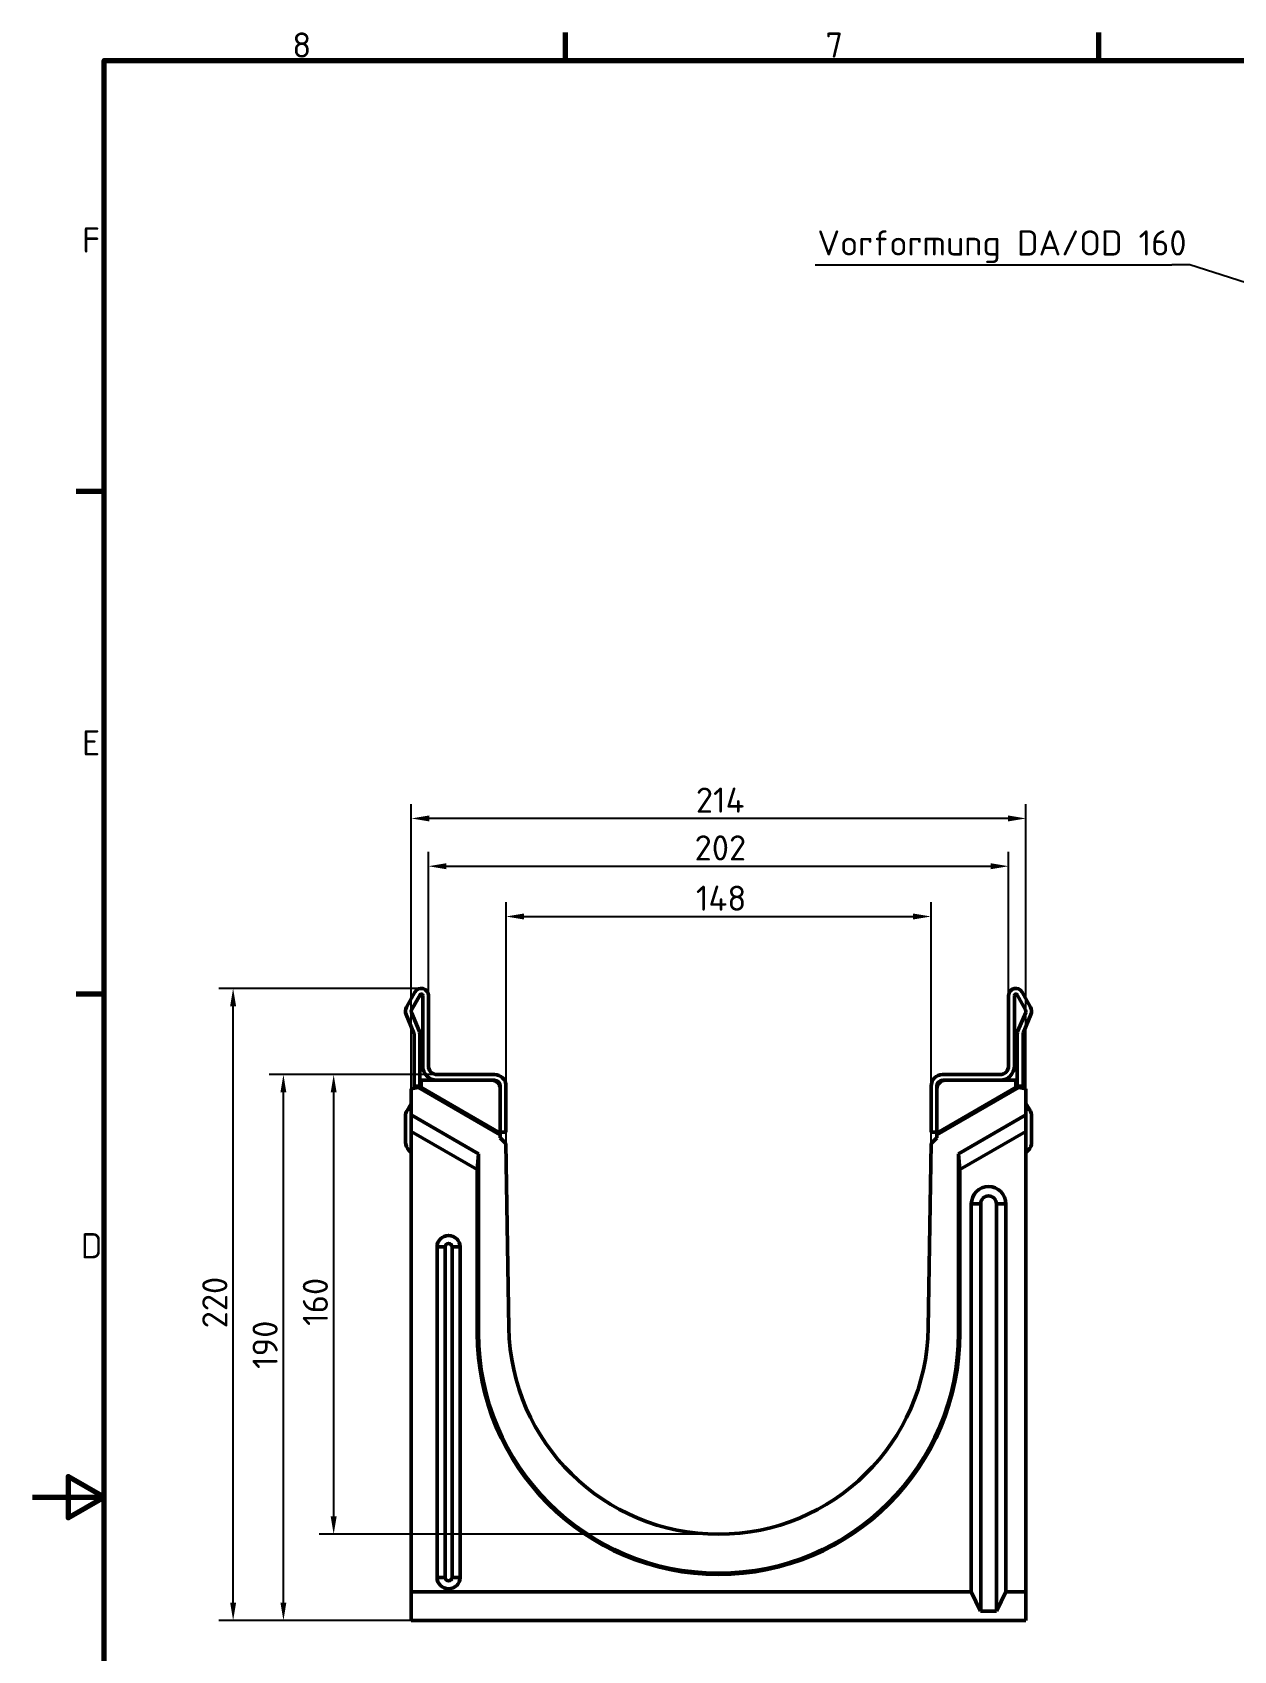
# Model space of a CAD drawing. Header units: millimetres. Extents: x 0 to 1485, y 0 to 1050.
# Drawn here: x 0 to 418, y 472 to 1035 of the extents above; entities that cross this region are included whole.
import ezdxf

# ---------------------------------------------------------------- set-up
doc = ezdxf.new("R2010")
doc.units = ezdxf.units.MM
doc.header["$LTSCALE"] = 2.5
doc.linetypes.add('Durchgehend', pattern=[0])
for name, color, linetype, lineweight in [('Bemaßungen(DIN)', 7, 'Durchgehend', 25), ('Rahmen (ISO)', 7, 'Continuous', 70), ('Sichtbare Kanten(DIN)', 7, 'Durchgehend', 50), ('Sichtbare tangentiale Kanten(DIN)', 7, 'Durchgehend', 50), ('Symbol (ISO)', 7, 'Continuous', 25)]:
    doc.layers.add(name, color=color, linetype=linetype, lineweight=lineweight)
doc.styles.add('Notiztext (DIN)', font='isocpeur.ttf')
doc.styles.add('TXT 3_5', font='isocpeur.ttf')
doc.dimstyles.new('Anrin Standard (DIN)', dxfattribs={"dimscale": 2.5, "dimtxt": 3.5, "dimasz": 2.5, "dimexe": 2, "dimexo": 0, "dimgap": 0.8, "dimtad": 1, "dimtxsty": 'TXT 3_5', "dimcen": 0.09, "dimdle": 10, "dimclrd": 256, "dimclre": 256, "dimclrt": 256, "dimadec": 0, "dimazin": 2, "dimtfac": 0.714286, "dimtmove": 0, "dimatfit": 3, "dimfxl": 1, "dimtolj": 1, "dimlwd": -1, "dimlwe": -1, "dimarcsym": 0})

# ---------------------------------------------------------------- blocks, each defined once
blk = doc.blocks.new('Ränder Standardrahmen')
at = {"layer": 'Rahmen (ISO)'}
for p, q in [((74.25, 410), (74.25, 413.9)), ((148.5, 410), (148.5, 413.9)), ((10, 350), (6.1, 350)), ((10, 280), (6.1, 280))]:
    blk.add_line(p, q, dxfattribs=at)
at = {"layer": 'Rahmen (ISO)', "flags": 128}
for points in [[(10, 10), (10, 410), (584, 410), (584, 10), (10, 10)], [(0, 210), (10, 210), (5, 212.89), (5, 207.11), (10, 210)]]:
    blk.add_lwpolyline(points, dxfattribs=at)
at = {"layer": 'Rahmen (ISO)', "char_height": 3.5, "attachment_point": 7, "style": 'Notiztext (DIN)'}
for s, insert in [('8', (36.2, 410.4)), ('7', (110.45, 410.4)), ('F', (6.93, 383.25)), ('E', (6.93, 313.25)), ('D', (6.75, 243.25))]:
    blk.add_mtext(s, dxfattribs=dict(at, insert=insert))
blk = doc.blocks.new('*D20')
at = {"layer": 'Bemaßungen(DIN)', "transparency": 16777216}
for p, q in [((164.9, 648.07), (164.9, 732.07)), ((171.15, 727.07), (306.65, 727.07)), ((312.9, 648.07), (312.9, 732.07))]:
    blk.add_line(p, q, dxfattribs=at)
for points in [[(171.15, 728.11), (171.15, 726.03), (164.9, 727.07)], [(306.65, 728.11), (306.65, 726.03), (312.9, 727.07)]]:
    blk.add_solid(points, dxfattribs=at)
at = {"layer": 'Defpoints', "color": 0, "transparency": 16777216}
for p in [(312.9, 727.07), (164.9, 648.07), (312.9, 648.07)]:
    blk.add_point(p, dxfattribs=at)
at = {"layer": 'Bemaßungen(DIN)', "transparency": 16777216, "insert": (231, 737.82), "char_height": 8.75, "attachment_point": 1, "style": 'TXT 3_5'}
blk.add_mtext('\\A1;148', dxfattribs=at)
blk = doc.blocks.new('*D21')
at = {"layer": 'Bemaßungen(DIN)', "transparency": 16777216}
for p, q in [((131.9, 652.28), (131.9, 766.2)), ((345.9, 653.03), (345.9, 766.2)), ((339.65, 761.2), (138.15, 761.2))]:
    blk.add_line(p, q, dxfattribs=at)
for points in [[(138.15, 762.24), (138.15, 760.16), (131.9, 761.2)], [(339.65, 762.24), (339.65, 760.16), (345.9, 761.2)]]:
    blk.add_solid(points, dxfattribs=at)
at = {"layer": 'Defpoints', "color": 0, "transparency": 16777216}
for p in [(131.9, 761.2), (131.9, 652.28), (345.9, 653.03)]:
    blk.add_point(p, dxfattribs=at)
at = {"layer": 'Bemaßungen(DIN)', "transparency": 16777216, "insert": (231, 771.95), "char_height": 8.75, "attachment_point": 1, "style": 'TXT 3_5'}
blk.add_mtext('\\A1;214', dxfattribs=at)
blk = doc.blocks.new('*D22')
at = {"layer": 'Bemaßungen(DIN)', "transparency": 16777216}
for p, q in [((137.9, 699.57), (137.9, 749.57)), ((339.9, 699.57), (339.9, 749.57)), ((144.15, 744.57), (333.65, 744.57))]:
    blk.add_line(p, q, dxfattribs=at)
for points in [[(144.15, 745.61), (144.15, 743.53), (137.9, 744.57)], [(333.65, 745.61), (333.65, 743.53), (339.9, 744.57)]]:
    blk.add_solid(points, dxfattribs=at)
at = {"layer": 'Defpoints', "color": 0, "transparency": 16777216}
for p in [(339.9, 744.57), (137.9, 699.57), (339.9, 699.57)]:
    blk.add_point(p, dxfattribs=at)
at = {"layer": 'Bemaßungen(DIN)', "transparency": 16777216, "insert": (230.56, 755.32), "char_height": 8.75, "attachment_point": 1, "style": 'TXT 3_5'}
blk.add_mtext('\\A1;202', dxfattribs=at)
blk = doc.blocks.new('*D23')
at = {"layer": 'Bemaßungen(DIN)', "transparency": 16777216}
for p, q in [((140.9, 672.07), (99.9, 672.07)), ((104.9, 665.82), (104.9, 518.32)), ((238.9, 512.07), (99.9, 512.07))]:
    blk.add_line(p, q, dxfattribs=at)
for points in [[(103.86, 665.82), (105.94, 665.82), (104.9, 672.07)], [(103.86, 518.32), (105.94, 518.32), (104.9, 512.07)]]:
    blk.add_solid(points, dxfattribs=at)
at = {"layer": 'Defpoints', "color": 0, "transparency": 16777216}
for p in [(140.9, 672.07), (104.9, 512.07), (238.9, 512.07)]:
    blk.add_point(p, dxfattribs=at)
at = {"layer": 'Bemaßungen(DIN)', "transparency": 16777216, "insert": (94.15, 584.61), "char_height": 8.75, "attachment_point": 1, "rotation": 90, "style": 'TXT 3_5'}
blk.add_mtext('\\A1;160', dxfattribs=at)
blk = doc.blocks.new('*D24')
at = {"layer": 'Bemaßungen(DIN)', "transparency": 16777216}
for p, q in [((140.9, 672.07), (82.4, 672.07)), ((87.4, 488.32), (87.4, 665.82)), ((131.9, 482.07), (82.4, 482.07))]:
    blk.add_line(p, q, dxfattribs=at)
for points in [[(86.36, 665.82), (88.44, 665.82), (87.4, 672.07)], [(86.36, 488.32), (88.44, 488.32), (87.4, 482.07)]]:
    blk.add_solid(points, dxfattribs=at)
at = {"layer": 'Defpoints', "color": 0, "transparency": 16777216}
for p in [(87.4, 672.07), (140.9, 672.07), (131.9, 482.07)]:
    blk.add_point(p, dxfattribs=at)
at = {"layer": 'Bemaßungen(DIN)', "transparency": 16777216, "insert": (76.65, 569.61), "char_height": 8.75, "attachment_point": 1, "rotation": 90, "style": 'TXT 3_5'}
blk.add_mtext('\\A1;190', dxfattribs=at)
blk = doc.blocks.new('*D25')
at = {"layer": 'Bemaßungen(DIN)', "transparency": 16777216}
for p, q in [((135.4, 702.07), (64.9, 702.07)), ((69.9, 488.32), (69.9, 695.82)), ((131.9, 482.07), (64.9, 482.07))]:
    blk.add_line(p, q, dxfattribs=at)
for points in [[(68.86, 695.82), (70.94, 695.82), (69.9, 702.07)], [(68.86, 488.32), (70.94, 488.32), (69.9, 482.07)]]:
    blk.add_solid(points, dxfattribs=at)
at = {"layer": 'Defpoints', "color": 0, "transparency": 16777216}
for p in [(69.9, 702.07), (135.4, 702.07), (131.9, 482.07)]:
    blk.add_point(p, dxfattribs=at)
at = {"layer": 'Bemaßungen(DIN)', "transparency": 16777216, "insert": (59.15, 583.73), "char_height": 8.75, "attachment_point": 1, "rotation": 90, "style": 'TXT 3_5'}
blk.add_mtext('\\A1;220', dxfattribs=at)
blk = doc.blocks.new('Führungslinientext1')
at = {"layer": 'Symbol (ISO)'}
h = blk.add_hatch(color=256, dxfattribs=at)
edge = h.paths.add_edge_path(flags=0)
edge.add_arc((216.2, 363.83), 0.625, 0, 360)
for p, q in [((109.02, 381.55), (158.7, 381.55)), ((161.2, 381.55), (158.7, 381.55)), ((213.82, 364.59), (161.2, 381.55)), ((213.82, 364.59), (215.6, 364.02))]:
    blk.add_line(p, q, dxfattribs=at)
blk.add_circle((216.2, 363.83), 0.625, dxfattribs=at)
at = {"layer": 'Symbol (ISO)', "insert": (109.32, 381.79), "char_height": 3.5, "attachment_point": 7, "style": 'Notiztext (DIN)'}
blk.add_mtext('Vorformung DA/OD 160', dxfattribs=at)

msp = doc.modelspace()

# ---------------------------------------------------------------- linework, layer by layer
at = {"layer": 'Sichtbare Kanten(DIN)'}
for p, q in [((130.278, 695.535), (133.215, 700.791)), ((134.961, 699.815), (132.024, 694.559)), ((135.897, 675.071), (135.897, 699.571)), ((137.897, 699.571), (137.897, 675.071)), ((339.897, 675.071), (339.897, 699.571)), ((341.897, 699.571), (341.897, 675.071)), ((345.77, 694.559), (342.834, 699.815)), ((344.58, 700.791), (347.516, 695.535)), ((132.82, 686.456), (130.128, 692.918)), ((131.974, 693.687), (134.666, 687.225)), ((343.128, 687.225), (345.82, 693.687)), ((347.666, 692.918), (344.974, 686.456)), ((132.897, 667.284), (132.897, 686.071)), ((134.897, 686.071), (134.897, 667.709)), ((342.897, 667.709), (342.897, 686.071)), ((344.897, 686.071), (344.897, 667.284)), ((140.897, 672.071), (160.897, 672.071)), ((316.897, 672.071), (336.897, 672.071)), ((131.897, 667.071), (135.397, 667.815)), ((131.897, 482.071), (131.897, 667.071)), ((132.897, 668.071), (134.897, 668.071)), ((162.897, 651.144), (134.391, 667.602)), ((135.03, 667.737), (162.897, 651.649)), ((135.397, 670.071), (160.897, 670.071)), ((135.397, 667.815), (135.397, 670.071)), ((162.897, 668.071), (162.897, 650.071)), ((164.897, 668.071), (164.897, 652.071)), ((312.897, 652.071), (312.897, 668.071)), ((314.897, 650.071), (314.897, 668.071)), ((314.897, 651.649), (342.764, 667.737)), ((343.403, 667.602), (314.897, 651.144)), ((342.397, 670.071), (316.897, 670.071)), ((342.397, 667.815), (342.397, 670.071)), ((342.397, 667.815), (345.897, 667.071)), ((342.897, 668.071), (344.897, 668.071)), ((345.897, 667.071), (345.897, 482.071)), ((130.325, 659.338), (131.897, 661.959)), ((345.897, 661.959), (347.47, 659.338)), ((129.897, 648.559), (129.897, 657.794)), ((131.897, 658.052), (155.335, 644.52)), ((322.46, 644.52), (345.897, 658.052)), ((347.897, 657.794), (347.897, 648.559)), ((154.897, 638.999), (131.897, 652.278)), ((164.897, 652.071), (162.897, 652.071)), ((162.897, 650.071), (164.897, 648.071)), ((164.897, 648.071), (165.906, 583.923)), ((311.888, 583.923), (312.897, 648.071)), ((314.897, 652.071), (312.897, 652.071)), ((312.897, 648.071), (314.897, 650.071)), ((345.897, 652.278), (322.897, 638.999)), ((131.897, 644.901), (131.067, 645.732)), ((154.897, 638.999), (155.335, 644.52)), ((155.335, 644.52), (155.335, 582.071)), ((322.897, 638.999), (322.46, 644.52)), ((322.46, 582.071), (322.46, 644.52)), ((346.727, 645.732), (345.897, 644.901)), ((154.897, 582.071), (154.897, 638.999)), ((322.897, 638.999), (322.897, 582.071)), ((326.897, 492.071), (326.897, 627.071)), ((330.161, 627.071), (330.161, 485.336)), ((335.633, 485.336), (335.633, 627.071)), ((338.897, 627.071), (338.897, 492.071)), ((140.897, 497.071), (140.897, 612.071)), ((143.695, 497.071), (143.695, 612.071)), ((146.099, 612.071), (146.099, 497.071)), ((148.897, 612.071), (148.897, 497.071)), ((131.897, 492.071), (326.897, 492.071)), ((330.077, 485.252), (326.897, 492.071)), ((338.897, 492.071), (335.717, 485.252)), ((338.897, 492.071), (345.897, 492.071)), ((330.077, 485.252), (330.161, 485.336)), ((335.717, 485.252), (330.077, 485.252)), ((330.161, 485.336), (335.633, 485.336)), ((335.717, 485.252), (335.633, 485.336)), ((345.897, 482.071), (131.897, 482.071))]:
    msp.add_line(p, q, dxfattribs=at)
for centre, radius, start, end in [((135.397, 699.571), 2.5, 0, 150.80878), ((135.397, 699.571), 0.5, 0, 150.80878), ((342.397, 699.571), 2.5, 29.19122, 180), ((342.397, 699.571), 0.5, 29.19122, 180), ((132.897, 694.071), 3, 150.80878, 202.61986), ((132.897, 694.071), 1, 150.80878, 202.61986), ((344.897, 694.071), 1, 337.38014, 29.19122), ((344.897, 694.071), 3, 337.38014, 29.19122), ((131.897, 686.071), 3, 0, 22.61986), ((345.897, 686.071), 3, 157.38014, 180), ((131.897, 686.071), 1, 0, 22.61986), ((345.897, 686.071), 1, 157.38014, 180), ((140.897, 675.071), 5, 180, 270), ((140.897, 675.071), 3, 180, 270), ((160.897, 668.071), 4, 0, 90), ((316.897, 668.071), 4, 90, 180), ((336.897, 675.071), 3, 270, 0), ((336.897, 675.071), 5, 270, 0), ((159.897, 667.071), 3, 0, 90), ((160.897, 668.071), 2, 0, 90), ((316.897, 668.071), 2, 90, 180), ((317.897, 667.071), 3, 90, 180), ((132.897, 657.794), 3, 149.03624, 180), ((344.897, 657.794), 3, 0, 30.96376), ((133.897, 648.559), 4, 180, 224.96816), ((343.897, 648.559), 4, 315.03184, 0), ((332.897, 627.071), 6, 0, 180), ((332.897, 627.071), 2.736, 0, 180), ((144.897, 612.071), 4, 0, 180), ((144.897, 612.071), 1.202, 0, 180), ((238.897, 582.071), 84, 180, 0), ((238.897, 582.071), 83.563, 180, 0), ((238.897, 585.071), 73, 180.90117, 359.09883), ((144.897, 497.071), 4, 180, 0), ((144.897, 497.071), 1.202, 180, 0)]:
    msp.add_arc(centre, radius, start, end, dxfattribs=at)
at = {"layer": 'Sichtbare tangentiale Kanten(DIN)'}
for p, q in [((130.765, 660.071), (131.897, 660.071)), ((347.029, 660.071), (345.897, 660.071)), ((326.897, 627.071), (330.161, 627.071)), ((338.897, 627.071), (335.633, 627.071)), ((140.897, 612.071), (143.695, 612.071)), ((148.897, 612.071), (146.099, 612.071)), ((154.897, 582.071), (155.335, 582.071)), ((322.897, 582.071), (322.46, 582.071)), ((140.897, 497.071), (143.695, 497.071)), ((148.897, 497.071), (146.099, 497.071))]:
    msp.add_line(p, q, dxfattribs=at)

# ---------------------------------------------------------------- block references
at = {"xscale": 2.5, "yscale": 2.5, "zscale": 2.5}
msp.add_blockref('Ränder Standardrahmen', (0, 0), dxfattribs=at)
at = {"layer": 'Symbol (ISO)', "xscale": 2.5, "yscale": 2.5, "zscale": 2.5}
msp.add_blockref('Führungslinientext1', (0, 0), dxfattribs=at)

# ---------------------------------------------------------------- dimensions: what is measured, and where the dimension line sits
at = {"layer": 'Bemaßungen(DIN)'}
dim = msp.add_linear_dim(base=(131.897, 761.203), p1=(345.897, 653.029), p2=(131.897, 652.278), dimstyle='Anrin Standard (DIN)', override={"dimgap": 0.8, "dimdec": 2, "dimtol": 0, "dimlim": 0, "dimtp": 0, "dimtm": 0, "dimtdec": 2, "dimtofl": 0, "dimatfit": 1}, dxfattribs=at)
dim.commit()
dim.dimension.update_dxf_attribs({"geometry": '*D21', "text_midpoint": (238.872, 761.203), "dimtype": 160})
for base, p1, p2, angle, picture, middle in [((339.897, 744.571), (137.897, 699.571), (339.897, 699.571), 180, '*D22', (238.872, 744.571)), ((312.897, 727.071), (164.897, 648.071), (312.897, 648.071), 180, '*D20', (238.872, 727.071)), ((69.897, 702.071), (131.897, 482.071), (135.397, 702.071), 270, '*D25', (69.897, 592.046)), ((87.397, 672.071), (131.897, 482.071), (140.897, 672.071), 270, '*D24', (87.397, 577.046)), ((104.897, 512.071), (140.897, 672.071), (238.897, 512.071), 270, '*D23', (104.897, 592.046))]:
    dim = msp.add_linear_dim(base=base, p1=p1, p2=p2, angle=angle, dimstyle='Anrin Standard (DIN)', override={"dimgap": 0.8, "dimdec": 2, "dimtol": 0, "dimlim": 0, "dimtp": 0, "dimtm": 0, "dimtdec": 2, "dimtofl": 0, "dimatfit": 1}, dxfattribs=at)
    dim.commit()
    dim.dimension.update_dxf_attribs({"geometry": picture, "text_midpoint": middle, "dimtype": 160})

doc.saveas('drawing.dxf')
